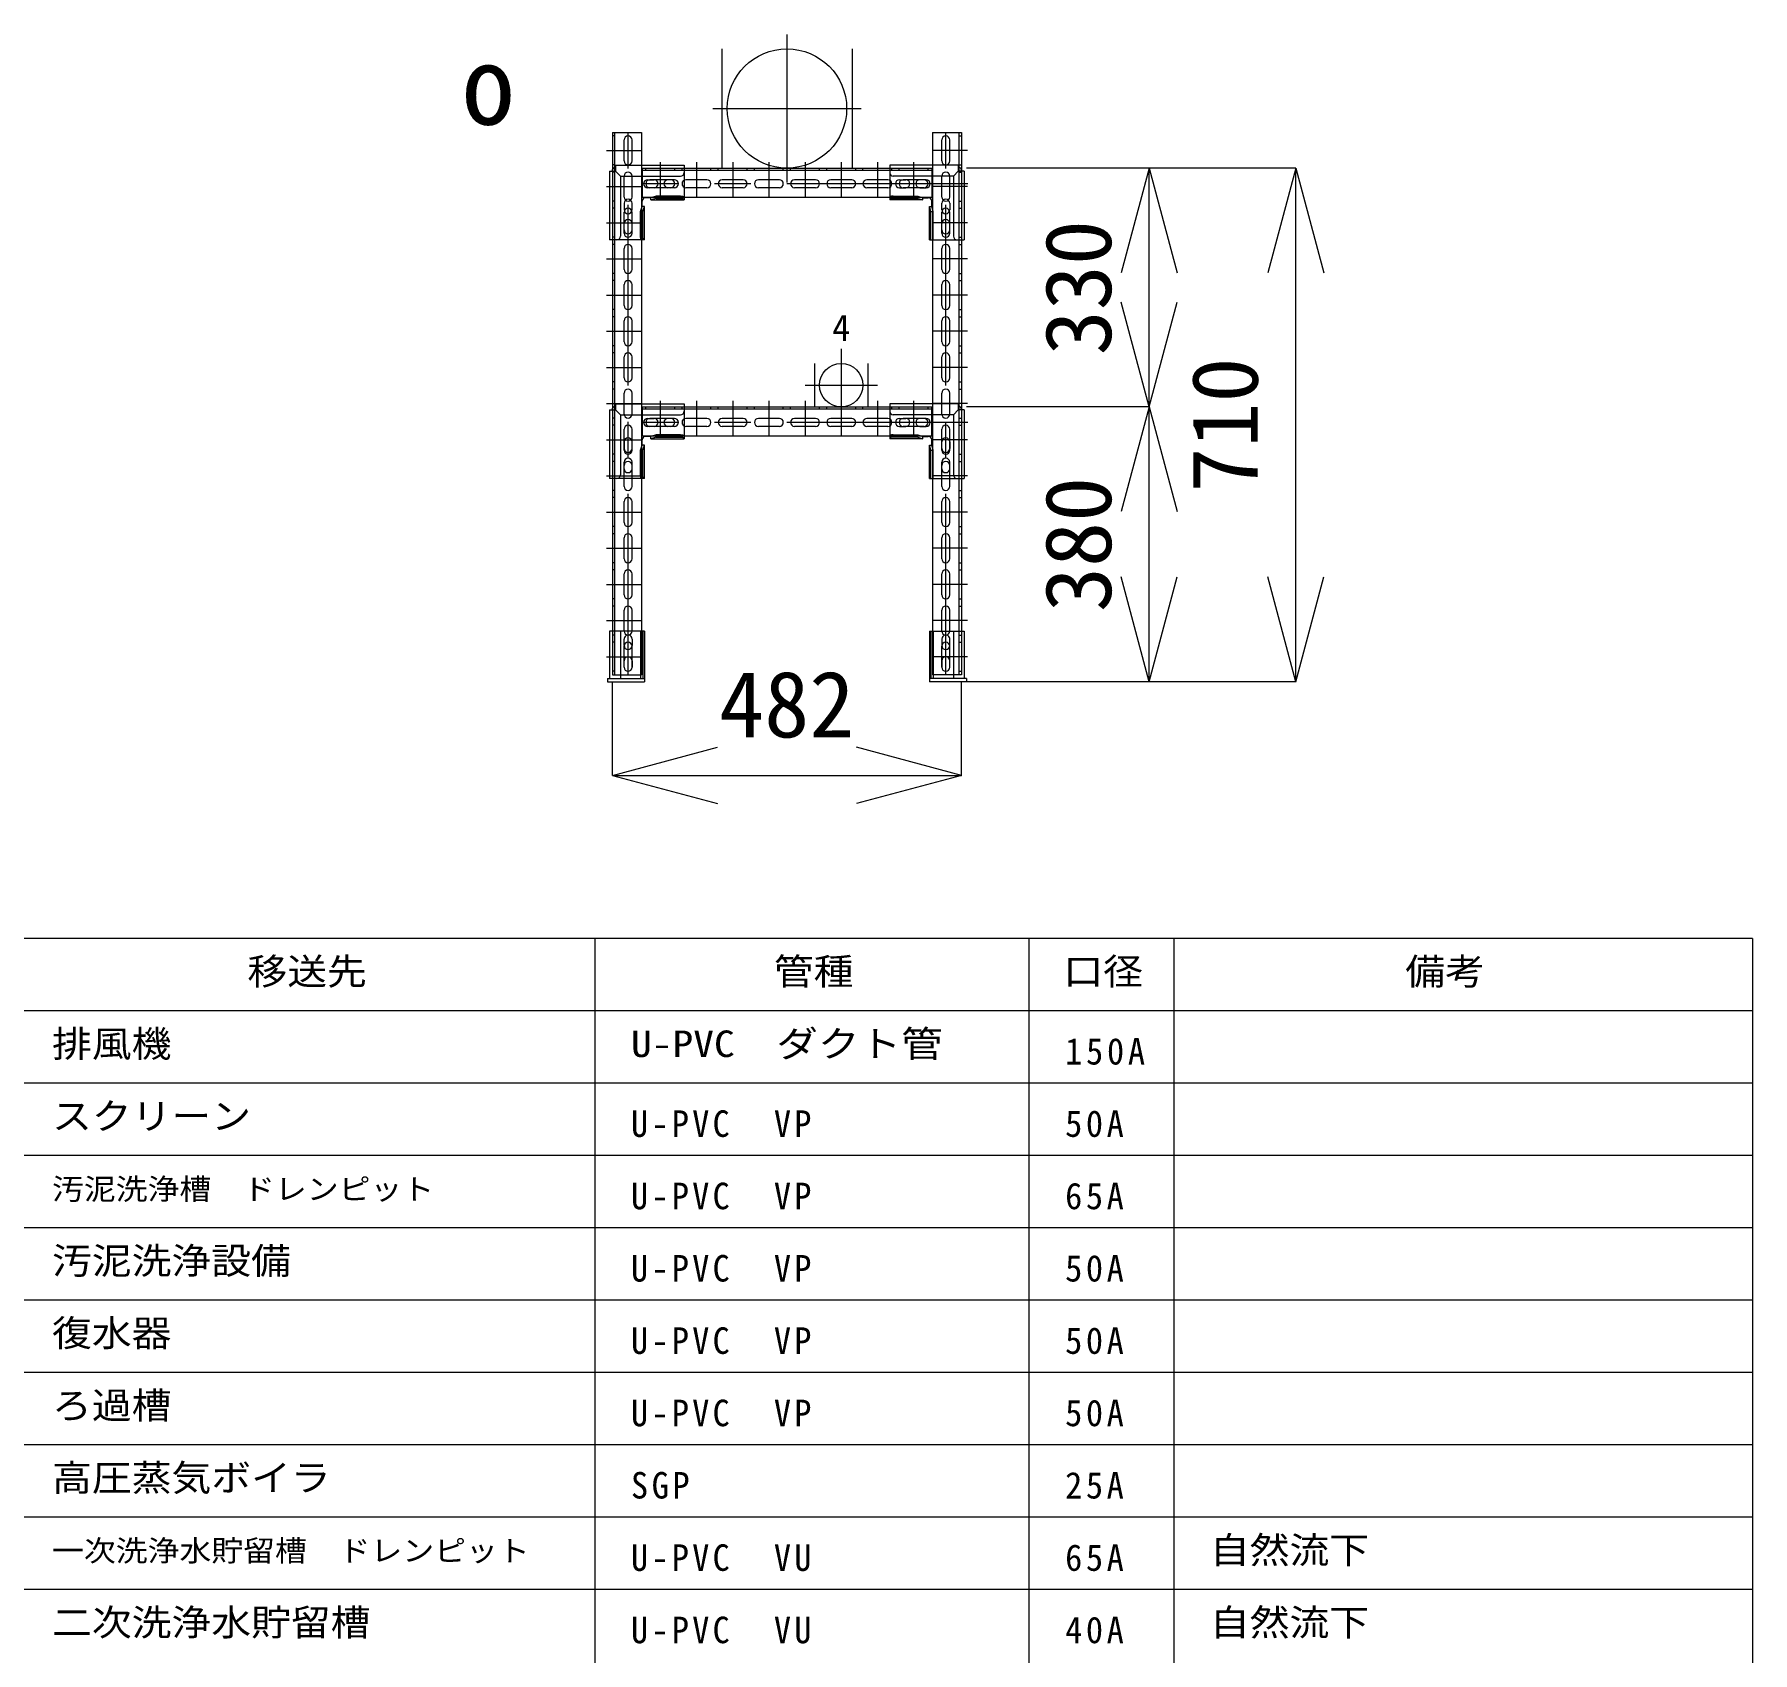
# Model space of a CAD drawing. Units: millimetres at full size, sheet at 1:50. Extents: x -29943 to 12787, y -4404 to 10657.
# Drawn here: x 2073 to 4447, y -2192 to 45 of the extents above; entities that cross this region are included whole.
import ezdxf
from ezdxf.enums import TextEntityAlignment as Align

# ---------------------------------------------------------------- set-up
doc = ezdxf.new("R2010")
doc.units = ezdxf.units.MM
doc.header["$LTSCALE"] = 50
doc.linetypes.add('CHAIN1', pattern=[8, 5, -1, 1, -1])
for name, color, linetype, lineweight in [('0-0_マルチ横', 3, 'Continuous', 9), ('0-1_接続金具', 7, 'Continuous', 18), ('0-3_マルチ縦', 3, 'Continuous', 9), ('0-D_PS寸法', 4, 'Continuous', 9), ('0-F_文字', 7, 'Continuous', 9), ('1-0_1\u3000脱臭配管', 4, 'Continuous', 9), ('1-3_4\u3000工水配管', 7, 'Continuous', 9)]:
    doc.layers.add(name, color=color, linetype=linetype, lineweight=lineweight)
doc.layers.add('0-8_PS№', color=7, linetype='Continuous')
doc.styles.add('ＭＳ ゴシック', font='')
doc.styles.get('ＭＳ ゴシック').set_extended_font_data('MS Gothic')

msp = doc.modelspace()

# ---------------------------------------------------------------- linework, layer by layer
at = {"layer": '0-0_マルチ横'}
for p, q in [((2912.93, -139.54), (2912.93, -179.54)), ((2912.93, -139.54), (3312.93, -139.54)), ((2917.93, -142.74), (2917.93, -139.54)), ((2957.93, -142.74), (2957.93, -139.54)), ((2967.93, -142.74), (2967.93, -139.54)), ((3007.93, -142.74), (3007.93, -139.54)), ((3017.93, -142.74), (3017.93, -139.54)), ((3057.93, -142.74), (3057.93, -139.54)), ((3067.93, -142.74), (3067.93, -139.54)), ((3107.93, -142.74), (3107.93, -139.54)), ((3117.93, -142.74), (3117.93, -139.54)), ((3157.93, -142.74), (3157.93, -139.54)), ((3167.93, -142.74), (3167.93, -139.54)), ((3207.93, -142.74), (3207.93, -139.54)), ((3217.93, -142.74), (3217.93, -139.54)), ((3257.93, -142.74), (3257.93, -139.54)), ((3267.93, -142.74), (3267.93, -139.54)), ((3307.93, -142.74), (3307.93, -139.54)), ((3312.93, -139.54), (3312.93, -179.54)), ((3312.93, -142.74), (2912.93, -142.74)), ((2952.43, -155.54), (2923.43, -155.54)), ((3002.43, -155.54), (2973.43, -155.54)), ((3052.43, -155.54), (3023.43, -155.54)), ((3102.43, -155.54), (3073.43, -155.54)), ((3152.43, -155.54), (3123.43, -155.54)), ((3202.43, -155.54), (3173.43, -155.54)), ((3252.43, -155.54), (3223.43, -155.54)), ((3302.43, -155.54), (3273.43, -155.54)), ((2912.93, -179.54), (3312.93, -179.54)), ((2952.43, -166.54), (2923.43, -166.54)), ((3002.43, -166.54), (2973.43, -166.54)), ((3052.43, -166.54), (3023.43, -166.54)), ((3102.43, -166.54), (3073.43, -166.54)), ((3152.43, -166.54), (3123.43, -166.54)), ((3202.43, -166.54), (3173.43, -166.54)), ((3252.43, -166.54), (3223.43, -166.54)), ((3302.43, -166.54), (3273.43, -166.54)), ((2912.93, -469.54), (2912.93, -509.54)), ((2912.93, -469.54), (3312.93, -469.54)), ((3312.93, -472.74), (2912.93, -472.74)), ((2917.93, -472.74), (2917.93, -469.54)), ((2957.93, -472.74), (2957.93, -469.54)), ((2967.93, -472.74), (2967.93, -469.54)), ((3007.93, -472.74), (3007.93, -469.54)), ((3017.93, -472.74), (3017.93, -469.54)), ((3057.93, -472.74), (3057.93, -469.54)), ((3067.93, -472.74), (3067.93, -469.54)), ((3107.93, -472.74), (3107.93, -469.54)), ((3117.93, -472.74), (3117.93, -469.54)), ((3157.93, -472.74), (3157.93, -469.54)), ((3167.93, -472.74), (3167.93, -469.54)), ((3207.93, -472.74), (3207.93, -469.54)), ((3217.93, -472.74), (3217.93, -469.54)), ((3257.93, -472.74), (3257.93, -469.54)), ((3267.93, -472.74), (3267.93, -469.54)), ((3307.93, -472.74), (3307.93, -469.54)), ((3312.93, -509.54), (3312.93, -469.54)), ((2952.43, -485.54), (2923.43, -485.54)), ((2952.43, -496.54), (2923.43, -496.54)), ((3002.43, -485.54), (2973.43, -485.54)), ((3002.43, -496.54), (2973.43, -496.54)), ((3052.43, -485.54), (3023.43, -485.54)), ((3052.43, -496.54), (3023.43, -496.54)), ((3102.43, -485.54), (3073.43, -485.54)), ((3102.43, -496.54), (3073.43, -496.54)), ((3152.43, -485.54), (3123.43, -485.54)), ((3152.43, -496.54), (3123.43, -496.54)), ((3202.43, -485.54), (3173.43, -485.54)), ((3202.43, -496.54), (3173.43, -496.54)), ((3252.43, -485.54), (3223.43, -485.54)), ((3252.43, -496.54), (3223.43, -496.54)), ((3302.43, -485.54), (3273.43, -485.54)), ((3302.43, -496.54), (3273.43, -496.54)), ((2912.93, -509.54), (3312.93, -509.54))]:
    msp.add_line(p, q, dxfattribs=at)
at = {"layer": '0-0_マルチ横', "color": 4, "linetype": 'CHAIN1'}
for p, q in [((2937.93, -131.24), (2937.93, -179.54)), ((2987.93, -131.24), (2987.93, -179.54)), ((3037.93, -131.24), (3037.93, -179.54)), ((3087.93, -131.24), (3087.93, -179.54)), ((3137.93, -131.24), (3137.93, -179.54)), ((3187.93, -131.24), (3187.93, -179.54)), ((3237.93, -131.24), (3237.93, -179.54)), ((3287.93, -131.24), (3287.93, -179.54)), ((3362.93, -161.04), (2912.93, -161.04)), ((2937.93, -461.24), (2937.93, -509.54)), ((2987.93, -461.24), (2987.93, -509.54)), ((3037.93, -461.24), (3037.93, -509.54)), ((3087.93, -461.24), (3087.93, -509.54)), ((3137.93, -461.24), (3137.93, -509.54)), ((3187.93, -461.24), (3187.93, -509.54)), ((3237.93, -461.24), (3237.93, -509.54)), ((3287.93, -461.24), (3287.93, -509.54)), ((3362.93, -491.04), (2912.93, -491.04))]:
    msp.add_line(p, q, dxfattribs=at)
at = {"layer": '0-0_マルチ横'}
for centre, start, end in [((2923.43, -161.04), 90, 270), ((2952.43, -161.04), 270, 90), ((2973.43, -161.04), 90, 270), ((3002.43, -161.04), 270, 90), ((3023.43, -161.04), 90, 270), ((3052.43, -161.04), 270, 90), ((3073.43, -161.04), 90, 270), ((3102.43, -161.04), 270, 90), ((3123.43, -161.04), 90, 270), ((3152.43, -161.04), 270, 90), ((3173.43, -161.04), 90, 270), ((3202.43, -161.04), 270, 90), ((3223.43, -161.04), 90, 270), ((3252.43, -161.04), 270, 90), ((3273.43, -161.04), 90, 270), ((3302.43, -161.04), 270, 90), ((2923.43, -491.04), 90, 270), ((2952.43, -491.04), 270, 90), ((2973.43, -491.04), 90, 270), ((3002.43, -491.04), 270, 90), ((3023.43, -491.04), 90, 270), ((3052.43, -491.04), 270, 90), ((3073.43, -491.04), 90, 270), ((3102.43, -491.04), 270, 90), ((3123.43, -491.04), 90, 270), ((3152.43, -491.04), 270, 90), ((3173.43, -491.04), 90, 270), ((3202.43, -491.04), 270, 90), ((3223.43, -491.04), 90, 270), ((3252.43, -491.04), 270, 90), ((3273.43, -491.04), 90, 270), ((3302.43, -491.04), 270, 90)]:
    msp.add_arc(centre, 5.5, start, end, dxfattribs=at)
at = {"layer": '0-1_接続金具'}
for p, q in [((2876.18, -135.54), (2970.93, -135.54)), ((2876.18, -135.54), (2876.18, -143.79)), ((2970.93, -135.54), (2970.93, -183.54)), ((3349.68, -135.54), (3254.93, -135.54)), ((3254.93, -135.54), (3254.93, -183.54)), ((3349.68, -135.54), (3349.68, -143.79)), ((2867.93, -143.79), (2867.93, -238.54)), ((2867.93, -143.79), (2876.18, -143.79)), ((2876.18, -143.79), (2882.93, -150.54)), ((2882.93, -150.54), (2882.93, -233.54)), ((2882.93, -150.54), (2965.93, -150.54)), ((2920.43, -155.54), (2929.43, -155.54)), ((2957.43, -155.54), (2948.43, -155.54)), ((3342.93, -150.54), (3259.93, -150.54)), ((3268.43, -155.54), (3277.43, -155.54)), ((3305.43, -155.54), (3296.43, -155.54)), ((3349.68, -143.79), (3342.93, -150.54)), ((3342.93, -150.54), (3342.93, -233.54)), ((3357.93, -143.79), (3349.68, -143.79)), ((3357.93, -143.79), (3357.93, -238.54)), ((2887.93, -188.04), (2887.93, -197.04)), ((2898.93, -197.04), (2898.93, -188.04)), ((2912.78, -192.54), (2912.78, -185.38)), ((2924.93, -180.38), (2917.78, -180.38)), ((2929.43, -166.54), (2920.43, -166.54)), ((2932, -178.33), (2924.93, -180.38)), ((2924.93, -183.54), (2924.93, -180.38)), ((2932, -181.48), (2924.93, -183.54)), ((2924.93, -183.54), (2970.93, -183.54)), ((2932, -181.48), (2932, -178.33)), ((2965.93, -178.33), (2932, -178.33)), ((2932, -181.48), (2965.93, -181.48)), ((2957.43, -166.54), (2948.43, -166.54)), ((3300.93, -183.54), (3254.93, -183.54)), ((3259.93, -178.33), (3293.86, -178.33)), ((3293.86, -181.48), (3259.93, -181.48)), ((3268.43, -166.54), (3277.43, -166.54)), ((3293.86, -178.33), (3300.93, -180.38)), ((3293.86, -181.48), (3293.86, -178.33)), ((3293.86, -181.48), (3300.93, -183.54)), ((3296.43, -166.54), (3305.43, -166.54)), ((3300.93, -180.38), (3308.08, -180.38)), ((3300.93, -183.54), (3300.93, -180.38)), ((3313.08, -192.54), (3313.08, -185.38)), ((3326.93, -197.04), (3326.93, -188.04)), ((3337.93, -188.04), (3337.93, -197.04)), ((2910.72, -199.61), (2912.78, -192.54)), ((2913.87, -199.61), (2910.72, -199.61)), ((2910.72, -233.54), (2910.72, -199.61)), ((2915.93, -192.54), (2912.78, -192.54)), ((2913.87, -199.61), (2915.93, -192.54)), ((2913.87, -233.54), (2913.87, -199.61)), ((2915.93, -238.54), (2915.93, -192.54)), ((3311.99, -199.61), (3309.93, -192.54)), ((3309.93, -238.54), (3309.93, -192.54)), ((3309.93, -192.54), (3313.08, -192.54)), ((3311.99, -199.61), (3315.14, -199.61)), ((3311.99, -233.54), (3311.99, -199.61)), ((3315.14, -199.61), (3313.08, -192.54)), ((3315.14, -233.54), (3315.14, -199.61)), ((2887.93, -225.04), (2887.93, -216.04)), ((2898.93, -225.04), (2898.93, -216.04)), ((3326.93, -225.04), (3326.93, -216.04)), ((3337.93, -225.04), (3337.93, -216.04)), ((2915.93, -238.54), (2867.93, -238.54)), ((3309.93, -238.54), (3357.93, -238.54)), ((2867.93, -473.79), (2867.93, -568.54)), ((2867.93, -473.79), (2876.18, -473.79)), ((2876.18, -465.54), (2970.93, -465.54)), ((2876.18, -465.54), (2876.18, -473.79)), ((2876.18, -473.79), (2882.93, -480.54)), ((2970.93, -465.54), (2970.93, -513.54)), ((3349.68, -465.54), (3254.93, -465.54)), ((3254.93, -465.54), (3254.93, -513.54)), ((3349.68, -473.79), (3342.93, -480.54)), ((3349.68, -465.54), (3349.68, -473.79)), ((3357.93, -473.79), (3349.68, -473.79)), ((3357.93, -473.79), (3357.93, -568.54)), ((2882.93, -480.54), (2882.93, -563.54)), ((2882.93, -480.54), (2965.93, -480.54)), ((2920.43, -485.54), (2929.43, -485.54)), ((2929.43, -496.54), (2920.43, -496.54)), ((2957.43, -485.54), (2948.43, -485.54)), ((2957.43, -496.54), (2948.43, -496.54)), ((3342.93, -480.54), (3259.93, -480.54)), ((3268.43, -485.54), (3277.43, -485.54)), ((3268.43, -496.54), (3277.43, -496.54)), ((3305.43, -485.54), (3296.43, -485.54)), ((3296.43, -496.54), (3305.43, -496.54)), ((3342.93, -480.54), (3342.93, -563.54)), ((2887.93, -518.04), (2887.93, -527.04)), ((2898.93, -527.04), (2898.93, -518.04)), ((2912.78, -522.54), (2912.78, -515.38)), ((2924.93, -510.38), (2917.78, -510.38)), ((2932, -508.33), (2924.93, -510.38)), ((2924.93, -513.54), (2924.93, -510.38)), ((2932, -511.48), (2924.93, -513.54)), ((2924.93, -513.54), (2970.93, -513.54)), ((2932, -511.48), (2932, -508.33)), ((2965.93, -508.33), (2932, -508.33)), ((2932, -511.48), (2965.93, -511.48)), ((3300.93, -513.54), (3254.93, -513.54)), ((3259.93, -508.33), (3293.86, -508.33)), ((3293.86, -511.48), (3259.93, -511.48)), ((3293.86, -508.33), (3300.93, -510.38)), ((3293.86, -511.48), (3293.86, -508.33)), ((3293.86, -511.48), (3300.93, -513.54)), ((3300.93, -510.38), (3308.08, -510.38)), ((3300.93, -513.54), (3300.93, -510.38)), ((3313.08, -522.54), (3313.08, -515.38)), ((3326.93, -527.04), (3326.93, -518.04)), ((3337.93, -518.04), (3337.93, -527.04)), ((2887.93, -555.04), (2887.93, -546.04)), ((2898.93, -555.04), (2898.93, -546.04)), ((2910.72, -529.61), (2912.78, -522.54)), ((2913.87, -529.61), (2910.72, -529.61)), ((2910.72, -563.54), (2910.72, -529.61)), ((2915.93, -522.54), (2912.78, -522.54)), ((2913.87, -529.61), (2915.93, -522.54)), ((2913.87, -563.54), (2913.87, -529.61)), ((2915.93, -568.54), (2915.93, -522.54)), ((3311.99, -529.61), (3309.93, -522.54)), ((3309.93, -568.54), (3309.93, -522.54)), ((3309.93, -522.54), (3313.08, -522.54)), ((3311.99, -529.61), (3315.14, -529.61)), ((3311.99, -563.54), (3311.99, -529.61)), ((3315.14, -529.61), (3313.08, -522.54)), ((3315.14, -563.54), (3315.14, -529.61)), ((3326.93, -555.04), (3326.93, -546.04)), ((3337.93, -555.04), (3337.93, -546.04)), ((2915.93, -568.54), (2867.93, -568.54)), ((3309.93, -568.54), (3357.93, -568.54)), ((2915.93, -779.54), (2867.93, -779.54)), ((2867.93, -779.54), (2867.93, -845.04)), ((2882.93, -779.54), (2882.93, -845.04)), ((2910.76, -779.54), (2910.76, -845.04)), ((2913.91, -779.54), (2913.91, -845.04)), ((2915.93, -779.54), (2915.93, -849.54)), ((3309.93, -779.54), (3357.93, -779.54)), ((3309.93, -779.54), (3309.93, -849.54)), ((3311.95, -779.54), (3311.95, -845.04)), ((3315.1, -779.54), (3315.1, -845.04)), ((3342.93, -779.54), (3342.93, -845.04)), ((3357.93, -779.54), (3357.93, -845.04)), ((2887.93, -799.54), (2887.93, -790.54)), ((2898.93, -790.54), (2898.93, -799.54)), ((3326.93, -790.54), (3326.93, -799.54)), ((3337.93, -799.54), (3337.93, -790.54)), ((2887.93, -829.54), (2887.93, -820.54)), ((2898.93, -820.54), (2898.93, -829.54)), ((3326.93, -820.54), (3326.93, -829.54)), ((3337.93, -829.54), (3337.93, -820.54)), ((2864.93, -845.04), (2915.93, -845.04)), ((2864.93, -845.04), (2864.93, -849.54)), ((2864.93, -849.54), (2915.93, -849.54)), ((3360.93, -845.04), (3309.93, -845.04)), ((3360.93, -849.54), (3309.93, -849.54)), ((3360.93, -845.04), (3360.93, -849.54))]:
    msp.add_line(p, q, dxfattribs=at)
for points in [[(2965.93, -178.33), (2966.8, -178.34), (2967.64, -178.39), (2968.43, -178.46), (2969.14, -178.57), (2969.76, -178.69), (2970.26, -178.84), (2970.63, -179), (2970.85, -179.18), (2970.93, -179.36)], [(2965.93, -181.48), (2966.8, -181.49), (2967.64, -181.54), (2968.43, -181.62), (2969.14, -181.72), (2969.76, -181.85), (2970.26, -181.99), (2970.63, -182.16), (2970.85, -182.33), (2970.93, -182.51)], [(3259.93, -178.33), (3259.06, -178.34), (3258.22, -178.39), (3257.43, -178.46), (3256.71, -178.57), (3256.1, -178.69), (3255.6, -178.84), (3255.23, -179), (3255, -179.18), (3254.93, -179.36)], [(3259.93, -181.48), (3259.06, -181.49), (3258.22, -181.54), (3257.43, -181.62), (3256.71, -181.72), (3256.1, -181.85), (3255.6, -181.99), (3255.23, -182.16), (3255, -182.33), (3254.93, -182.51)], [(2911.75, -238.54), (2911.57, -238.46), (2911.4, -238.23), (2911.23, -237.87), (2911.09, -237.37), (2910.96, -236.75), (2910.86, -236.04), (2910.78, -235.25), (2910.74, -234.4), (2910.72, -233.54)], [(2914.9, -238.54), (2914.72, -238.46), (2914.55, -238.23), (2914.39, -237.87), (2914.24, -237.37), (2914.11, -236.75), (2914.01, -236.04), (2913.93, -235.25), (2913.89, -234.4), (2913.87, -233.54)], [(3310.96, -238.54), (3311.14, -238.46), (3311.31, -238.23), (3311.47, -237.87), (3311.62, -237.37), (3311.74, -236.75), (3311.85, -236.04), (3311.92, -235.25), (3311.97, -234.4), (3311.99, -233.54)], [(3314.11, -238.54), (3314.29, -238.46), (3314.46, -238.23), (3314.62, -237.87), (3314.77, -237.37), (3314.9, -236.75), (3315, -236.04), (3315.08, -235.25), (3315.12, -234.4), (3315.14, -233.54)], [(2965.93, -508.33), (2966.8, -508.34), (2967.64, -508.39), (2968.43, -508.46), (2969.14, -508.57), (2969.76, -508.69), (2970.26, -508.84), (2970.63, -509), (2970.85, -509.18), (2970.93, -509.36)], [(2965.93, -511.48), (2966.8, -511.49), (2967.64, -511.54), (2968.43, -511.62), (2969.14, -511.72), (2969.76, -511.85), (2970.26, -511.99), (2970.63, -512.16), (2970.85, -512.33), (2970.93, -512.51)], [(3259.93, -508.33), (3259.06, -508.34), (3258.22, -508.39), (3257.43, -508.46), (3256.71, -508.57), (3256.1, -508.69), (3255.6, -508.84), (3255.23, -509), (3255, -509.18), (3254.93, -509.36)], [(3259.93, -511.48), (3259.06, -511.49), (3258.22, -511.54), (3257.43, -511.62), (3256.71, -511.72), (3256.1, -511.85), (3255.6, -511.99), (3255.23, -512.16), (3255, -512.33), (3254.93, -512.51)], [(2911.75, -568.54), (2911.57, -568.46), (2911.4, -568.23), (2911.23, -567.87), (2911.09, -567.37), (2910.96, -566.75), (2910.86, -566.04), (2910.78, -565.25), (2910.74, -564.4), (2910.72, -563.54)], [(2914.9, -568.54), (2914.72, -568.46), (2914.55, -568.23), (2914.39, -567.87), (2914.24, -567.37), (2914.11, -566.75), (2914.01, -566.04), (2913.93, -565.25), (2913.89, -564.4), (2913.87, -563.54)], [(3310.96, -568.54), (3311.14, -568.46), (3311.31, -568.23), (3311.47, -567.87), (3311.62, -567.37), (3311.74, -566.75), (3311.85, -566.04), (3311.92, -565.25), (3311.97, -564.4), (3311.99, -563.54)], [(3314.11, -568.54), (3314.29, -568.46), (3314.46, -568.23), (3314.62, -567.87), (3314.77, -567.37), (3314.9, -566.75), (3315, -566.04), (3315.08, -565.25), (3315.12, -564.4), (3315.14, -563.54)]]:
    msp.add_lwpolyline(points, dxfattribs=at)
for centre, radius, start, end in [((2876.18, -143.79), 5.05, 90, 180), ((3349.68, -143.79), 5.05, 0, 90), ((2920.43, -161.04), 5.5, 90, 270), ((2929.43, -161.04), 5.5, 270, 90), ((2948.43, -161.04), 5.5, 90, 270), ((2957.43, -161.04), 5.5, 270, 90), ((2965.93, -145.54), 5, 270, 0), ((3259.93, -145.54), 5, 180, 270), ((3268.43, -161.04), 5.5, 90, 270), ((3277.43, -161.04), 5.5, 270, 90), ((3296.43, -161.04), 5.5, 90, 270), ((3305.43, -161.04), 5.5, 270, 90), ((2893.43, -188.04), 5.5, 0, 180), ((2917.78, -185.38), 5, 90, 180), ((3308.08, -185.38), 5, 0, 90), ((3332.43, -188.04), 5.5, 0, 180), ((2893.43, -197.04), 5.5, 180, 0), ((2893.43, -216.04), 5.5, 0, 180), ((3332.43, -197.04), 5.5, 180, 0), ((3332.43, -216.04), 5.5, 0, 180), ((2877.93, -233.54), 5, 270, 0), ((2893.43, -225.04), 5.5, 180, 0), ((3332.43, -225.04), 5.5, 180, 0), ((3347.93, -233.54), 5, 180, 270), ((2876.18, -473.79), 5.05, 90, 180), ((3349.68, -473.79), 5.05, 0, 90), ((2920.43, -491.04), 5.5, 90, 270), ((2929.43, -491.04), 5.5, 270, 90), ((2948.43, -491.04), 5.5, 90, 270), ((2957.43, -491.04), 5.5, 270, 90), ((2965.93, -475.54), 5, 270, 0), ((3259.93, -475.54), 5, 180, 270), ((3268.43, -491.04), 5.5, 90, 270), ((3277.43, -491.04), 5.5, 270, 90), ((3296.43, -491.04), 5.5, 90, 270), ((3305.43, -491.04), 5.5, 270, 90), ((2893.43, -518.04), 5.5, 0, 180), ((2917.78, -515.38), 5, 90, 180), ((3308.08, -515.38), 5, 0, 90), ((3332.43, -518.04), 5.5, 0, 180), ((2893.43, -527.04), 5.5, 180, 0), ((2893.43, -546.04), 5.5, 0, 180), ((3332.43, -527.04), 5.5, 180, 0), ((3332.43, -546.04), 5.5, 0, 180), ((2877.93, -563.54), 5, 270, 0), ((2893.43, -555.04), 5.5, 180, 0), ((3332.43, -555.04), 5.5, 180, 0), ((3347.93, -563.54), 5, 180, 270), ((2893.43, -790.54), 5.5, 158.00054, 180), ((2893.43, -799.54), 5.5, 180, 0), ((2893.43, -790.54), 5.5, 0, 158.00054), ((3332.43, -790.54), 5.5, 21.99946, 180), ((3332.43, -799.54), 5.5, 180, 0), ((3332.43, -790.54), 5.5, 0, 21.99946), ((2893.43, -820.54), 5.5, 0, 180), ((2893.43, -829.54), 5.5, 180, 0), ((3332.43, -820.54), 5.5, 0, 180), ((3332.43, -829.54), 5.5, 180, 0)]:
    msp.add_arc(centre, radius, start, end, dxfattribs=at)
at = {"layer": '0-3_マルチ縦', "color": 4, "linetype": 'CHAIN1'}
for p, q in [((2893.43, -840.04), (2893.43, -40.04)), ((3332.43, -840.04), (3332.43, -40.04)), ((2863.63, -115.04), (2911.93, -115.04)), ((3362.22, -115.04), (3313.93, -115.04)), ((2863.63, -165.04), (2911.93, -165.04)), ((3362.22, -165.04), (3313.93, -165.04)), ((2863.63, -215.04), (2911.93, -215.04)), ((3362.22, -215.04), (3313.93, -215.04)), ((2863.63, -265.04), (2911.93, -265.04)), ((3362.22, -265.04), (3313.93, -265.04)), ((2863.63, -315.04), (2911.93, -315.04)), ((3362.22, -315.04), (3313.93, -315.04)), ((2863.63, -365.04), (2911.93, -365.04)), ((3362.22, -365.04), (3313.93, -365.04)), ((2863.63, -415.04), (2911.93, -415.04)), ((3362.22, -415.04), (3313.93, -415.04)), ((2863.63, -465.04), (2911.93, -465.04)), ((3362.22, -465.04), (3313.93, -465.04)), ((2863.63, -515.04), (2911.93, -515.04)), ((3362.22, -515.04), (3313.93, -515.04)), ((2863.63, -565.04), (2911.93, -565.04)), ((3362.22, -565.04), (3313.93, -565.04)), ((2863.63, -615.04), (2911.93, -615.04)), ((3362.22, -615.04), (3313.93, -615.04)), ((2863.63, -665.04), (2911.93, -665.04)), ((3362.22, -665.04), (3313.93, -665.04)), ((2863.63, -715.04), (2911.93, -715.04)), ((3362.22, -715.04), (3313.93, -715.04)), ((2863.63, -765.04), (2911.93, -765.04)), ((3362.22, -765.04), (3313.93, -765.04)), ((2863.63, -815.04), (2911.93, -815.04)), ((3362.22, -815.04), (3313.93, -815.04))]:
    msp.add_line(p, q, dxfattribs=at)
at = {"layer": '0-3_マルチ縦'}
for p, q in [((2871.93, -90.04), (2911.93, -90.04)), ((2871.93, -90.04), (2911.93, -90.04)), ((2871.93, -90.04), (2871.93, -840.04)), ((2875.13, -840.04), (2875.13, -90.04)), ((2911.93, -90.04), (2911.93, -840.04)), ((3313.93, -90.04), (3353.93, -90.04)), ((3313.93, -90.04), (3313.93, -840.04)), ((3350.73, -840.04), (3350.73, -90.04)), ((3353.93, -90.04), (3353.93, -840.04)), ((2875.13, -95.04), (2871.93, -95.04)), ((2887.93, -129.54), (2887.93, -100.54)), ((2898.93, -129.54), (2898.93, -100.54)), ((3326.93, -129.54), (3326.93, -100.54)), ((3337.93, -129.54), (3337.93, -100.54)), ((3350.73, -95.04), (3353.93, -95.04)), ((2875.13, -135.04), (2871.93, -135.04)), ((3350.73, -135.04), (3353.93, -135.04)), ((2875.13, -145.04), (2871.93, -145.04)), ((2887.93, -179.54), (2887.93, -150.54)), ((2898.93, -179.54), (2898.93, -150.54)), ((3326.93, -179.54), (3326.93, -150.54)), ((3337.93, -179.54), (3337.93, -150.54)), ((3350.73, -145.04), (3353.93, -145.04)), ((2875.13, -185.04), (2871.93, -185.04)), ((3350.73, -185.04), (3353.93, -185.04)), ((2875.13, -195.04), (2871.93, -195.04)), ((2887.93, -229.54), (2887.93, -200.54)), ((2898.93, -229.54), (2898.93, -200.54)), ((3326.93, -229.54), (3326.93, -200.54)), ((3337.93, -229.54), (3337.93, -200.54)), ((3350.73, -195.04), (3353.93, -195.04)), ((2875.13, -235.04), (2871.93, -235.04)), ((3350.73, -235.04), (3353.93, -235.04)), ((2875.13, -245.04), (2871.93, -245.04)), ((2887.93, -279.54), (2887.93, -250.54)), ((2898.93, -279.54), (2898.93, -250.54)), ((3326.93, -279.54), (3326.93, -250.54)), ((3337.93, -279.54), (3337.93, -250.54)), ((3350.73, -245.04), (3353.93, -245.04)), ((2875.13, -285.04), (2871.93, -285.04)), ((2875.13, -295.04), (2871.93, -295.04)), ((2887.93, -329.54), (2887.93, -300.54)), ((2898.93, -329.54), (2898.93, -300.54)), ((3326.93, -329.54), (3326.93, -300.54)), ((3337.93, -329.54), (3337.93, -300.54)), ((3350.73, -285.04), (3353.93, -285.04)), ((3350.73, -295.04), (3353.93, -295.04)), ((2875.13, -335.04), (2871.93, -335.04)), ((2875.13, -345.04), (2871.93, -345.04)), ((2887.93, -379.54), (2887.93, -350.54)), ((2898.93, -379.54), (2898.93, -350.54)), ((3326.93, -379.54), (3326.93, -350.54)), ((3337.93, -379.54), (3337.93, -350.54)), ((3350.73, -335.04), (3353.93, -335.04)), ((3350.73, -345.04), (3353.93, -345.04)), ((2875.13, -385.04), (2871.93, -385.04)), ((2875.13, -395.04), (2871.93, -395.04)), ((2887.93, -429.54), (2887.93, -400.54)), ((2898.93, -429.54), (2898.93, -400.54)), ((3326.93, -429.54), (3326.93, -400.54)), ((3337.93, -429.54), (3337.93, -400.54)), ((3350.73, -385.04), (3353.93, -385.04)), ((3350.73, -395.04), (3353.93, -395.04)), ((2875.13, -435.04), (2871.93, -435.04)), ((2875.13, -445.04), (2871.93, -445.04)), ((2887.93, -479.54), (2887.93, -450.54)), ((2898.93, -479.54), (2898.93, -450.54)), ((3326.93, -479.54), (3326.93, -450.54)), ((3337.93, -479.54), (3337.93, -450.54)), ((3350.73, -435.04), (3353.93, -435.04)), ((3350.73, -445.04), (3353.93, -445.04)), ((2875.13, -485.04), (2871.93, -485.04)), ((2875.13, -495.04), (2871.93, -495.04)), ((3350.73, -485.04), (3353.93, -485.04)), ((3350.73, -495.04), (3353.93, -495.04)), ((2887.93, -529.54), (2887.93, -500.54)), ((2898.93, -529.54), (2898.93, -500.54)), ((3326.93, -529.54), (3326.93, -500.54)), ((3337.93, -529.54), (3337.93, -500.54)), ((2875.13, -535.04), (2871.93, -535.04)), ((2875.13, -545.04), (2871.93, -545.04)), ((3350.73, -535.04), (3353.93, -535.04)), ((3350.73, -545.04), (3353.93, -545.04)), ((2887.93, -579.54), (2887.93, -550.54)), ((2898.93, -579.54), (2898.93, -550.54)), ((3326.93, -579.54), (3326.93, -550.54)), ((3337.93, -579.54), (3337.93, -550.54)), ((2875.13, -585.04), (2871.93, -585.04)), ((3350.73, -585.04), (3353.93, -585.04)), ((2875.13, -595.04), (2871.93, -595.04)), ((2887.93, -629.54), (2887.93, -600.54)), ((2898.93, -629.54), (2898.93, -600.54)), ((3326.93, -629.54), (3326.93, -600.54)), ((3337.93, -629.54), (3337.93, -600.54)), ((3350.73, -595.04), (3353.93, -595.04)), ((2875.13, -635.04), (2871.93, -635.04)), ((3350.73, -635.04), (3353.93, -635.04)), ((2875.13, -645.04), (2871.93, -645.04)), ((2887.93, -679.54), (2887.93, -650.54)), ((2898.93, -679.54), (2898.93, -650.54)), ((3326.93, -679.54), (3326.93, -650.54)), ((3337.93, -679.54), (3337.93, -650.54)), ((3350.73, -645.04), (3353.93, -645.04)), ((2875.13, -685.04), (2871.93, -685.04)), ((3350.73, -685.04), (3353.93, -685.04)), ((2875.13, -695.04), (2871.93, -695.04)), ((2887.93, -729.54), (2887.93, -700.54)), ((2898.93, -729.54), (2898.93, -700.54)), ((3326.93, -729.54), (3326.93, -700.54)), ((3337.93, -729.54), (3337.93, -700.54)), ((3350.73, -695.04), (3353.93, -695.04)), ((2875.13, -735.04), (2871.93, -735.04)), ((3350.73, -735.04), (3353.93, -735.04)), ((2875.13, -745.04), (2871.93, -745.04)), ((2887.93, -779.54), (2887.93, -750.54)), ((2898.93, -779.54), (2898.93, -750.54)), ((3326.93, -779.54), (3326.93, -750.54)), ((3337.93, -779.54), (3337.93, -750.54)), ((3350.73, -745.04), (3353.93, -745.04)), ((2875.13, -785.04), (2871.93, -785.04)), ((2875.13, -795.04), (2871.93, -795.04)), ((2887.93, -829.54), (2887.93, -800.54)), ((2898.93, -829.54), (2898.93, -800.54)), ((3326.93, -829.54), (3326.93, -800.54)), ((3337.93, -829.54), (3337.93, -800.54)), ((3350.73, -785.04), (3353.93, -785.04)), ((3350.73, -795.04), (3353.93, -795.04)), ((2875.13, -835.04), (2871.93, -835.04)), ((2871.93, -840.04), (2911.93, -840.04)), ((3353.93, -840.04), (3313.93, -840.04)), ((3350.73, -835.04), (3353.93, -835.04))]:
    msp.add_line(p, q, dxfattribs=at)
for centre, start, end in [((2893.43, -100.54), 0, 180), ((3332.43, -100.54), 0, 180), ((2893.43, -129.54), 180, 0), ((3332.43, -129.54), 180, 0), ((2893.43, -150.54), 0, 180), ((3332.43, -150.54), 0, 180), ((2893.43, -179.54), 180, 0), ((3332.43, -179.54), 180, 0), ((2893.43, -200.54), 0, 180), ((3332.43, -200.54), 0, 180), ((2893.43, -229.54), 180, 0), ((3332.43, -229.54), 180, 0), ((2893.43, -250.54), 0, 180), ((3332.43, -250.54), 0, 180), ((2893.43, -279.54), 180, 0), ((3332.43, -279.54), 180, 0), ((2893.43, -300.54), 0, 180), ((3332.43, -300.54), 0, 180), ((2893.43, -329.54), 180, 0), ((3332.43, -329.54), 180, 0), ((2893.43, -350.54), 0, 180), ((3332.43, -350.54), 0, 180), ((2893.43, -379.54), 180, 0), ((3332.43, -379.54), 180, 0), ((2893.43, -400.54), 0, 180), ((3332.43, -400.54), 0, 180), ((2893.43, -429.54), 180, 0), ((2893.43, -450.54), 0, 180), ((3332.43, -429.54), 180, 0), ((3332.43, -450.54), 0, 180), ((2893.43, -479.54), 180, 0), ((2893.43, -500.54), 0, 180), ((3332.43, -479.54), 180, 0), ((3332.43, -500.54), 0, 180), ((2893.43, -529.54), 180, 0), ((2893.43, -550.54), 0, 180), ((3332.43, -529.54), 180, 0), ((3332.43, -550.54), 0, 180), ((2893.43, -579.54), 180, 0), ((3332.43, -579.54), 180, 0), ((2893.43, -600.54), 0, 180), ((3332.43, -600.54), 0, 180), ((2893.43, -629.54), 180, 0), ((3332.43, -629.54), 180, 0), ((2893.43, -650.54), 0, 180), ((3332.43, -650.54), 0, 180), ((2893.43, -679.54), 180, 0), ((3332.43, -679.54), 180, 0), ((2893.43, -700.54), 0, 180), ((3332.43, -700.54), 0, 180), ((2893.43, -729.54), 180, 0), ((3332.43, -729.54), 180, 0), ((2893.43, -750.54), 0, 180), ((3332.43, -750.54), 0, 180), ((2893.43, -779.54), 180, 0), ((3332.43, -779.54), 180, 0), ((2893.43, -800.54), 0, 180), ((3332.43, -800.54), 0, 180), ((2893.43, -829.54), 180, 0), ((3332.43, -829.54), 180, 0)]:
    msp.add_arc(centre, 5.5, start, end, dxfattribs=at)
at = {"layer": '0-D_PS寸法'}
for p, q in [((3613.38, -139.54), (3360.93, -139.54)), ((3613.38, -139.54), (3574.56, -284.42)), ((3613.38, -469.54), (3613.38, -139.54)), ((3613.38, -139.54), (3652.2, -284.42)), ((3816.09, -139.54), (3613.38, -139.54)), ((3816.09, -139.54), (3777.27, -284.42)), ((3816.09, -849.54), (3816.09, -139.54)), ((3816.09, -139.54), (3854.91, -284.42)), ((3613.38, -469.54), (3574.56, -324.65)), ((3613.38, -469.54), (3652.2, -324.65)), ((3613.38, -469.54), (3360.93, -469.54)), ((3613.38, -469.54), (3574.56, -614.42)), ((3613.38, -849.54), (3613.38, -469.54)), ((3613.38, -469.54), (3652.2, -614.42)), ((3613.38, -849.54), (3574.56, -704.65)), ((3613.38, -849.54), (3652.2, -704.65)), ((3816.09, -849.54), (3777.27, -704.65)), ((3816.09, -849.54), (3854.91, -704.65)), ((2871.93, -979.02), (2871.93, -849.54)), ((3353.93, -979.02), (3353.93, -849.54)), ((3613.38, -849.54), (3360.93, -849.54)), ((3816.09, -849.54), (3613.38, -849.54)), ((2871.93, -979.02), (3016.82, -940.2)), ((3353.93, -979.02), (3209.04, -940.2)), ((2871.93, -979.02), (3353.93, -979.02)), ((2871.93, -979.02), (3016.82, -1017.84)), ((3353.93, -979.02), (3209.04, -1017.84))]:
    msp.add_line(p, q, dxfattribs=at)
at = {"layer": '0-F_文字'}
for p, q in [((4447.39, -1204.46), (247.39, -1204.46)), ((2847.39, -1204.46), (2847.39, -4404.46)), ((3447.39, -1204.46), (3447.39, -4404.46)), ((3647.39, -1204.46), (3647.39, -4404.46)), ((4447.39, -1204.46), (4447.39, -4404.46)), ((4447.39, -1304.46), (247.39, -1304.46)), ((4447.39, -1404.46), (247.39, -1404.46)), ((4447.39, -1504.46), (247.39, -1504.46)), ((4447.39, -1604.46), (247.39, -1604.46)), ((4447.39, -1704.46), (247.39, -1704.46)), ((4447.39, -1804.46), (247.39, -1804.46)), ((4447.39, -1904.46), (247.39, -1904.46)), ((4447.39, -2004.46), (247.39, -2004.46)), ((4447.39, -2104.46), (247.39, -2104.46))]:
    msp.add_line(p, q, dxfattribs=at)
at = {"layer": '1-0_1\u3000脱臭配管', "color": 7}
for p, q in [((3022.93, 25.46), (3022.93, -139.54)), ((3202.93, 25.46), (3202.93, -139.54))]:
    msp.add_line(p, q, dxfattribs=at)
at = {"layer": '1-0_1\u3000脱臭配管', "linetype": 'CHAIN1'}
for p, q in [((3112.93, 45.46), (3112.93, -159.54)), ((3010.43, -57.04), (3215.43, -57.04))]:
    msp.add_line(p, q, dxfattribs=at)
at = {"layer": '1-0_1\u3000脱臭配管', "color": 3}
msp.add_circle((3112.93, -57.04), 82.5, dxfattribs=at)
at = {"layer": '1-3_4\u3000工水配管', "color": 4, "linetype": 'CHAIN1'}
for p, q in [((3187.93, -389.54), (3187.93, -489.54)), ((3137.93, -439.54), (3237.93, -439.54))]:
    msp.add_line(p, q, dxfattribs=at)
at = {"layer": '1-3_4\u3000工水配管'}
for p, q in [((3150.93, -409.54), (3150.93, -469.54)), ((3224.93, -409.54), (3224.93, -469.54))]:
    msp.add_line(p, q, dxfattribs=at)
at = {"layer": '1-3_4\u3000工水配管', "color": 3}
msp.add_circle((3187.93, -439.54), 30, dxfattribs=at)

# ---------------------------------------------------------------- texts
at = {"layer": '0-8_PS№', "style": 'ＭＳ ゴシック'}
msp.add_text('o', height=110, dxfattribs=at).set_placement((2662.8, -112.41), align=Align.BOTTOM_LEFT)
at = {"layer": '0-D_PS寸法', "style": 'ＭＳ ゴシック'}
for s, p in [('330', (3588.38, -398.29)), ('710', (3791.09, -588.29)), ('380', (3588.38, -753.29))]:
    msp.add_text(s, height=91.64, rotation=90, dxfattribs=at).set_placement(p, align=Align.BOTTOM_LEFT)
msp.add_text('482', height=91.64, dxfattribs=at).set_placement((3019.18, -954.02), align=Align.BOTTOM_LEFT)
at = {"layer": '0-F_文字', "style": 'ＭＳ ゴシック'}
msp.add_text('4', height=36.66, dxfattribs=at).set_placement((3175.43, -389.54), align=Align.BOTTOM_LEFT)
msp.add_text('4', height=36.66, dxfattribs=at).set_placement((3175.43, -389.54), align=Align.BOTTOM_LEFT)
for s, height, width, p in [('移送先', 36.66, 1.1, (2367.39, -1279.46)), ('管種', 36.66, 1.1, (3094.89, -1279.46)), ('口径', 36.66, 1.1, (3494.89, -1279.46)), ('備考', 36.66, 1.1, (3967.39, -1279.46)), ('排風機', 36.66, 1.1, (2097.39, -1379.46)), ('U-PVC\u3000ダクト管', 36.66, 1.15, (2897.39, -1379.46)), ('スクリーン', 36.66, 1.1, (2097.39, -1479.46)), ('汚泥洗浄槽\u3000ドレンピット', 29.33, 1.1, (2097.39, -1574.46)), ('汚泥洗浄設備', 36.66, 1.1, (2097.39, -1679.46)), ('復水器', 36.66, 1.1, (2097.39, -1779.46)), ('ろ過槽', 36.66, 1.1, (2097.39, -1879.46)), ('高圧蒸気ボイラ', 36.66, 1.1, (2097.39, -1979.46)), ('一次洗浄水貯留槽\u3000ドレンピット', 29.33, 1.1, (2097.39, -2074.46)), ('自然流下', 36.66, 1.1, (3697.39, -2079.46)), ('二次洗浄水貯留槽', 36.66, 1.1, (2097.39, -2179.46)), ('自然流下', 36.66, 1.1, (3697.39, -2179.46))]:
    msp.add_text(s, height=height, dxfattribs=dict(at, width=width)).set_placement(p, align=Align.BOTTOM_LEFT)
at = {"layer": '0-F_文字', "char_height": 36.66, "attachment_point": 7, "style": 'ＭＳ ゴシック'}
for s, insert in [('\\T1.22;\\W0.95;150A', (3497.39, -1379.46)), ('\\T1.19;\\W0.95;U-PVC\u3000VP', (2897.39, -1479.46)), ('\\T1.21;\\W0.95;50A', (3497.39, -1479.46)), ('\\T1.19;\\W0.95;U-PVC\u3000VP', (2897.39, -1579.46)), ('\\T1.21;\\W0.95;65A', (3497.39, -1579.46)), ('\\T1.19;\\W0.95;U-PVC\u3000VP', (2897.39, -1679.46)), ('\\T1.21;\\W0.95;50A', (3497.39, -1679.46)), ('\\T1.19;\\W0.95;U-PVC\u3000VP', (2897.39, -1779.46)), ('\\T1.21;\\W0.95;50A', (3497.39, -1779.46)), ('\\T1.19;\\W0.95;U-PVC\u3000VP', (2897.39, -1879.46)), ('\\T1.21;\\W0.95;50A', (3497.39, -1879.46)), ('\\T1.21;\\W0.95;SGP', (2897.39, -1979.46)), ('\\T1.21;\\W0.95;25A', (3497.39, -1979.46)), ('\\T1.19;\\W0.95;U-PVC\u3000VU', (2897.39, -2079.46)), ('\\T1.21;\\W0.95;65A', (3497.39, -2079.46)), ('\\T1.19;\\W0.95;U-PVC\u3000VU', (2897.39, -2179.46)), ('\\T1.21;\\W0.95;40A', (3497.39, -2179.46))]:
    msp.add_mtext(s, dxfattribs=dict(at, insert=insert))

doc.saveas('drawing.dxf')
